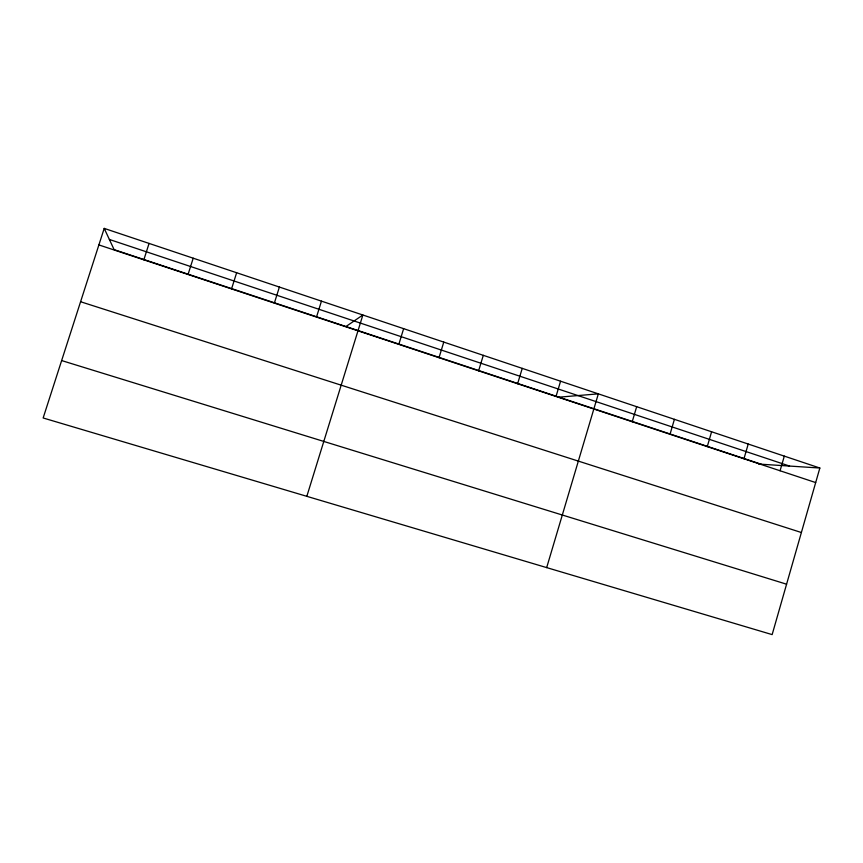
<?xml version="1.0" encoding="UTF-8"?>
<svg xmlns="http://www.w3.org/2000/svg" width="863" height="863" viewBox="0 0 863 863"><rect width="100%" height="100%" fill="white"/><g stroke="black" fill="none" stroke-linecap="round" stroke-linejoin="round"><path stroke-width="1.29" d="M819.85 468.026L772.148 634.607L43.15 417.972L104.207 228.393L819.85 468.026L758.706 464.067M780.076 470.767L784.305 456.128M743.949 458.782L748.221 444.046M707.261 446.624L711.597 431.78M670.022 434.283L674.413 419.332M632.223 421.748L636.667 406.689M546.678 567.606L598.339 393.852L559.019 397.163M556.009 396.484L560.572 381.209M517.606 383.744L522.234 368.372M478.609 370.82L483.302 355.34M439.019 357.692L443.776 342.104M398.814 344.369L403.636 328.663M306.829 496.322L362.87 315.006L345.944 326.516M316.494 317.077L321.457 301.144M274.358 303.107L279.385 287.055M231.543 288.911L236.645 272.74M188.037 274.488L193.215 258.199M143.83 259.828L149.072 243.42M61.64 360.561L786.581 584.197M80.593 301.737L801.382 532.514M761.263 464.229L114.121 249.644L104.207 228.393M98.889 244.93L815.686 482.568M109.374 239.461L789.548 466.063"/></g></svg>
